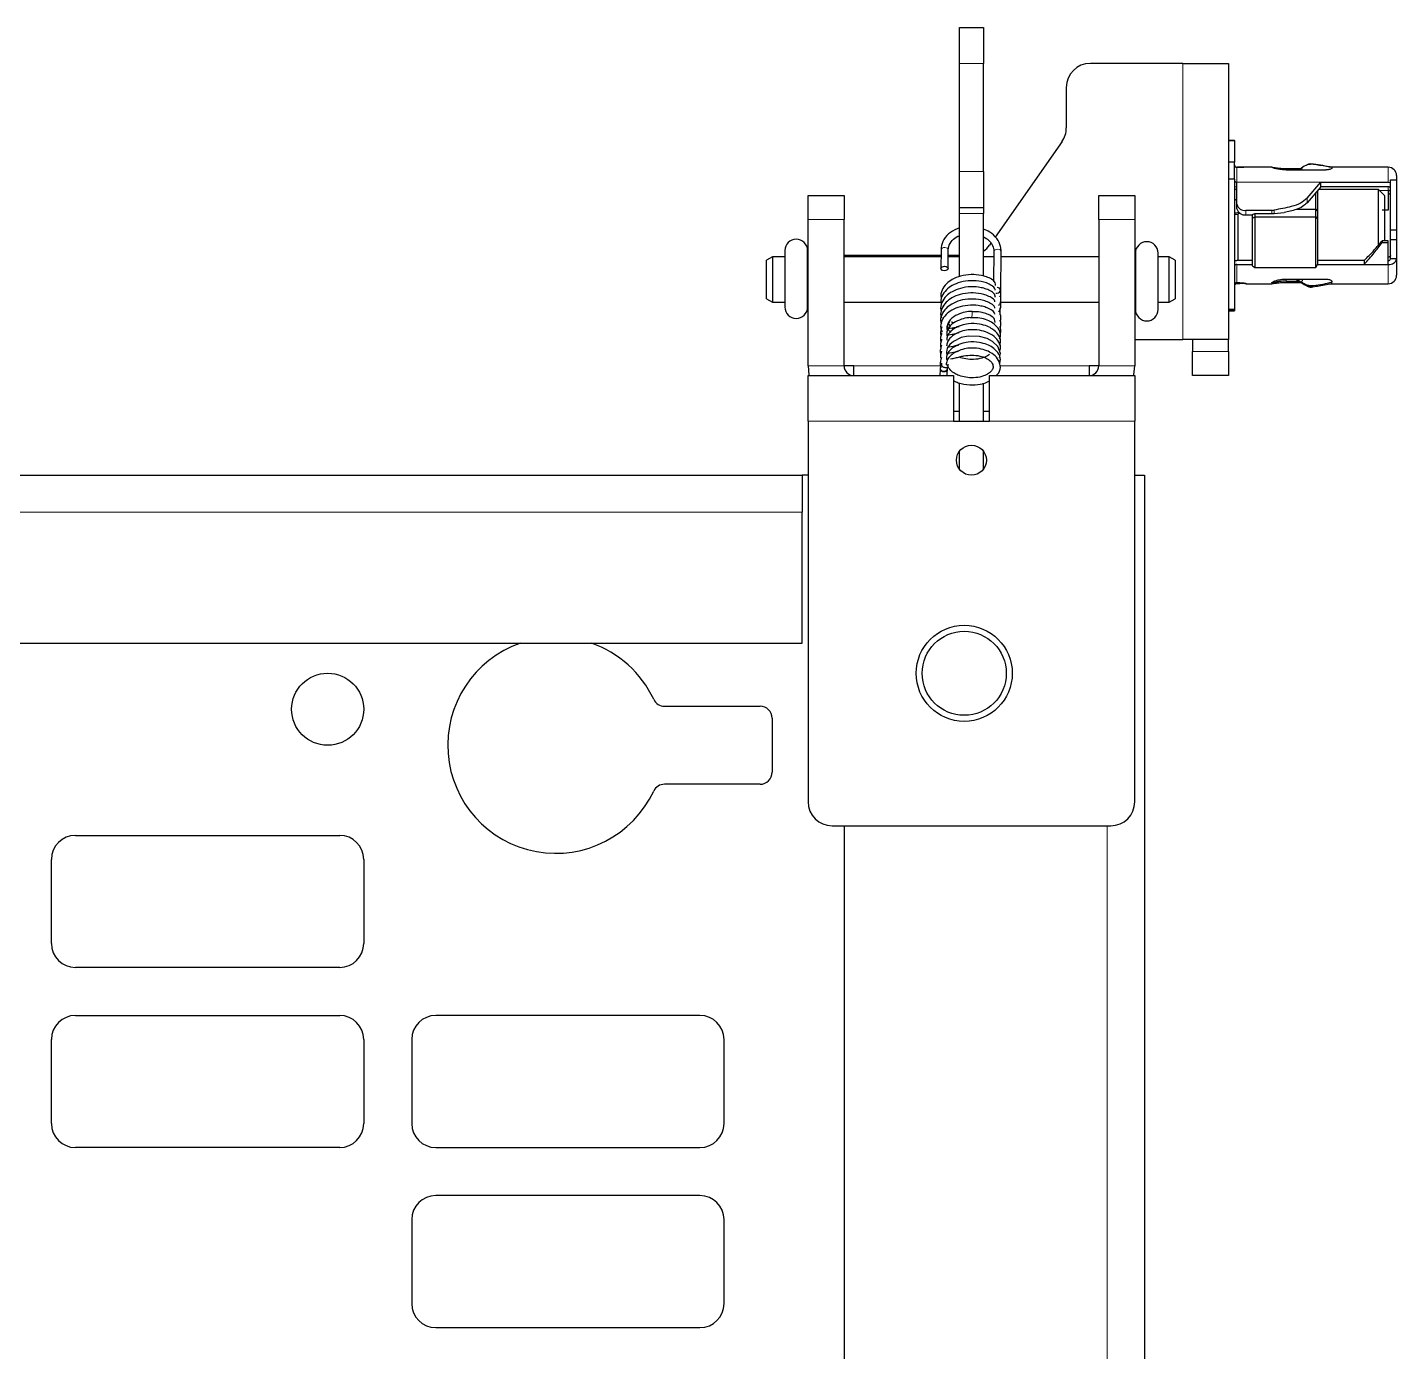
# Model space of a CAD drawing. Header units: millimetres. Extents: x -312 to 553, y -456 to 1988.
# Drawn here: x 395.6 to 509.6, y 1769.8 to 1880.1 of the extents above; entities that cross this region are included whole.
import ezdxf

# ---------------------------------------------------------------- set-up
doc = ezdxf.new("R2010")
doc.units = ezdxf.units.MM

msp = doc.modelspace()

# ---------------------------------------------------------------- linework, layer by layer
at = {"color": 7, "linetype": 'Continuous', "lineweight": 25}
for p, q in [((473.23, 1880.05), (475.23, 1880.05)), ((473.23, 1877.05), (473.23, 1880.05)), ((475.23, 1880.05), (475.23, 1877.05)), ((473.23, 1868.05), (473.23, 1877.05)), ((475.23, 1868.05), (475.23, 1877.05)), ((491.83, 1877.05), (484.13, 1877.05)), ((491.83, 1877.05), (495.63, 1877.05)), ((495.63, 1877.05), (495.63, 1854.05)), ((482.13, 1875.05), (482.13, 1871.68)), ((481.77, 1870.54), (476.2, 1862.59)), ((495.63, 1870.65), (496.13, 1870.65)), ((495.63, 1870.63), (496.13, 1870.63)), ((496.13, 1870.63), (496.13, 1870.65)), ((496.13, 1870.63), (496.13, 1868.83)), ((496.13, 1868.83), (495.63, 1868.83)), ((496.13, 1867.42), (496.13, 1868.83)), ((473.23, 1865.05), (473.23, 1868.05)), ((475.23, 1868.05), (475.23, 1865.05)), ((496.13, 1867.42), (495.63, 1867.42)), ((496.13, 1867.42), (496.13, 1856.57)), ((496.58, 1868.4), (496.33, 1868.4)), ((496.58, 1868.39), (496.33, 1868.39)), ((497.1, 1868.4), (496.61, 1868.4)), ((499.23, 1868.4), (497.1, 1868.4)), ((499.26, 1868.4), (499.23, 1868.4)), ((499.23, 1868.4), (499.23, 1868.4)), ((499.23, 1868.4), (499.26, 1868.4)), ((500.43, 1868.29), (501.63, 1868.29)), ((500.43, 1868.19), (503.73, 1868.19)), ((508.93, 1868.4), (504.23, 1868.4)), ((504.23, 1868.37), (504.23, 1868.4)), ((504.23, 1868.37), (504.23, 1868.31)), ((509.13, 1867.35), (509.63, 1867.35)), ((509.13, 1863.2), (509.13, 1867.35)), ((509.63, 1867.7), (509.63, 1867.35)), ((509.63, 1867.35), (509.63, 1863.2)), ((496.33, 1866.55), (496.13, 1866.55)), ((496.33, 1865.31), (496.33, 1867.15)), ((502.17, 1865.82), (503.33, 1867.15)), ((503.33, 1866.78), (502.17, 1865.44)), ((502.91, 1864.92), (502.91, 1866.3)), ((503.03, 1866.44), (503.03, 1864.74)), ((508.13, 1866.55), (503.13, 1866.55)), ((503.33, 1866.78), (503.33, 1867.15)), ((503.33, 1867.15), (508.93, 1867.15)), ((508.93, 1866.78), (503.33, 1866.78)), ((508.63, 1866.05), (508.13, 1866.55)), ((508.13, 1861.91), (508.13, 1866.55)), ((508.93, 1866.19), (508.93, 1865.57)), ((460.63, 1866.05), (463.63, 1866.05)), ((460.63, 1864.05), (460.63, 1866.05)), ((463.63, 1866.05), (463.63, 1864.05)), ((473.23, 1865.05), (475.23, 1865.05)), ((473.23, 1864.55), (473.23, 1865.05)), ((475.23, 1865.05), (475.23, 1864.55)), ((484.83, 1866.05), (487.83, 1866.05)), ((484.83, 1864.05), (484.83, 1866.05)), ((487.83, 1866.05), (487.83, 1864.05)), ((496.33, 1864.94), (496.33, 1865.31)), ((508.63, 1866.05), (508.63, 1862.25)), ((460.63, 1851.85), (460.63, 1864.05)), ((463.63, 1851.85), (463.63, 1864.05)), ((473.23, 1859.29), (473.23, 1864.55)), ((475.23, 1859.34), (475.23, 1864.55)), ((484.83, 1864.05), (484.83, 1851.85)), ((487.83, 1864.05), (487.83, 1851.85)), ((496.13, 1864.47), (496.43, 1864.5)), ((496.6, 1864.57), (496.43, 1864.52)), ((496.43, 1860.64), (496.43, 1864.52)), ((499.23, 1864.81), (497.08, 1864.81)), ((497.08, 1864.44), (497.63, 1864.44)), ((497.63, 1864.46), (497.83, 1864.55)), ((497.63, 1864.17), (497.63, 1864.46)), ((497.63, 1864.17), (497.83, 1864.27)), ((497.63, 1860.19), (497.63, 1864.17)), ((497.83, 1864.55), (497.83, 1864.27)), ((497.83, 1864.55), (499.23, 1864.55)), ((497.83, 1864.27), (497.83, 1860.06)), ((497.83, 1864.27), (502.91, 1864.27)), ((499.43, 1864.56), (500.27, 1864.62)), ((501.32, 1864.92), (502.91, 1864.92)), ((502.91, 1864.27), (502.91, 1864.92)), ((502.91, 1864.92), (503.03, 1864.74)), ((502.91, 1860.06), (502.91, 1864.27)), ((502.91, 1864.27), (503.03, 1864.1)), ((503.03, 1864.74), (503.03, 1864.1)), ((503.03, 1864.1), (503.03, 1860.29)), ((508.93, 1864.82), (508.43, 1864.82)), ((509.13, 1863.2), (509.63, 1863.2)), ((509.13, 1862.39), (509.13, 1863.2)), ((509.63, 1863.2), (509.63, 1862.39)), ((475.84, 1862.07), (475.73, 1861.9)), ((508.43, 1862.28), (508.43, 1862.13)), ((508.93, 1862.28), (508.43, 1862.28)), ((508.43, 1862.13), (508.93, 1862.13)), ((508.93, 1862.13), (508.93, 1862.28)), ((509.13, 1862.39), (509.63, 1862.39)), ((509.13, 1860.77), (509.13, 1862.39)), ((509.63, 1862.39), (509.63, 1860.77)), ((457.68, 1860.95), (457.18, 1860.66)), ((457.18, 1857.44), (457.18, 1860.66)), ((458.69, 1860.95), (457.68, 1860.95)), ((457.68, 1860.95), (457.68, 1857.15)), ((458.69, 1861.46), (458.69, 1856.76)), ((460.59, 1856.76), (460.59, 1861.46)), ((460.63, 1860.95), (460.59, 1860.95)), ((471.7, 1861.05), (463.63, 1861.05)), ((471.7, 1860.95), (463.63, 1860.95)), ((471.7, 1861.53), (471.69, 1859.96)), ((472.29, 1859.96), (472.3, 1861.53)), ((473.23, 1861.05), (472.3, 1861.05)), ((473.23, 1860.95), (472.3, 1860.95)), ((476.1, 1860.95), (475.23, 1860.95)), ((476.1, 1861.39), (476.08, 1858.89)), ((476.67, 1858), (476.7, 1861.38)), ((484.83, 1860.95), (476.7, 1860.95)), ((487.88, 1860.95), (487.83, 1860.95)), ((487.88, 1861.25), (487.88, 1856.55)), ((489.78, 1856.55), (489.78, 1861.25)), ((490.68, 1860.95), (489.78, 1860.95)), ((491.18, 1860.66), (490.68, 1860.95)), ((490.68, 1857.15), (490.68, 1860.95)), ((491.18, 1860.66), (491.18, 1857.44)), ((497.63, 1860.64), (496.33, 1860.64)), ((506.93, 1860.64), (503.03, 1860.64)), ((506.93, 1860.64), (506.93, 1860.31)), ((508.93, 1860.64), (508.93, 1861.3)), ((509.63, 1860.77), (509.13, 1860.77)), ((509.63, 1860.77), (509.63, 1859.4)), ((496.33, 1860.31), (497.63, 1860.31)), ((497.63, 1860.19), (497.83, 1860.06)), ((497.83, 1860.06), (502.91, 1860.06)), ((502.91, 1860.06), (503.03, 1860.29)), ((503.03, 1860.31), (506.93, 1860.31)), ((506.93, 1860.31), (508.93, 1860.31)), ((476.69, 1857.81), (476.64, 1858.23)), ((496.58, 1858.78), (496.33, 1858.78)), ((496.58, 1858.72), (496.33, 1858.72)), ((496.58, 1858.7), (496.33, 1858.7)), ((497.1, 1858.7), (499.23, 1858.7)), ((497.13, 1858.71), (497.13, 1858.7)), ((499.23, 1858.76), (499.23, 1858.7)), ((500.43, 1859.09), (503.73, 1859.09)), ((500.43, 1858.91), (501.46, 1858.91)), ((500.43, 1858.81), (501.63, 1858.81)), ((501.34, 1859.09), (501.3, 1859.02)), ((501.3, 1859.02), (501.3, 1859.02)), ((502.16, 1858.52), (501.71, 1858.77)), ((504.23, 1858.92), (504.23, 1858.82)), ((504.23, 1858.7), (504.23, 1858.82)), ((504.23, 1858.7), (508.93, 1858.7)), ((457.18, 1857.44), (457.68, 1857.15)), ((457.68, 1857.15), (458.69, 1857.15)), ((460.59, 1857.15), (460.63, 1857.15)), ((463.63, 1857.15), (471.71, 1857.15)), ((476.64, 1857.15), (484.83, 1857.15)), ((476.69, 1857.75), (476.69, 1857.81)), ((487.83, 1857.15), (487.88, 1857.15)), ((489.78, 1857.15), (490.68, 1857.15)), ((490.68, 1857.15), (491.18, 1857.44)), ((476.63, 1856.11), (476.63, 1856.68)), ((495.63, 1856.57), (496.13, 1856.57)), ((495.63, 1856.47), (496.13, 1856.47)), ((495.63, 1856.45), (496.13, 1856.45)), ((496.13, 1856.57), (496.13, 1856.47)), ((496.13, 1856.47), (496.13, 1856.45)), ((472.46, 1855.19), (472.33, 1855.38)), ((487.83, 1854.05), (491.83, 1854.05)), ((495.63, 1854.05), (491.83, 1854.05)), ((492.63, 1854.05), (492.63, 1853.05)), ((495.63, 1853.05), (495.63, 1854.05)), ((492.63, 1851.05), (492.63, 1853.05)), ((495.63, 1853.05), (495.63, 1851.05)), ((464.43, 1851.85), (463.63, 1851.85)), ((464.43, 1851.05), (464.43, 1851.85)), ((471.64, 1851.67), (471.63, 1851.61)), ((471.74, 1852.07), (471.64, 1851.67)), ((472.23, 1851.62), (472.29, 1851.83)), ((472.23, 1851.56), (472.23, 1851.62)), ((484.03, 1851.85), (484.03, 1851.05)), ((484.83, 1851.85), (484.03, 1851.85)), ((460.63, 1847.25), (460.63, 1851.05)), ((460.63, 1851.05), (472.73, 1851.05)), ((472.73, 1851.05), (472.73, 1847.25)), ((473.23, 1847.25), (473.23, 1850.44)), ((475.23, 1847.25), (475.23, 1850.41)), ((475.73, 1851.05), (487.83, 1851.05)), ((475.73, 1847.25), (475.73, 1851.05)), ((487.83, 1851.05), (487.83, 1847.25)), ((495.63, 1851.05), (492.63, 1851.05)), ((473.23, 1848.05), (472.73, 1848.05)), ((475.73, 1848.05), (475.23, 1848.05)), ((460.63, 1847.25), (460.63, 1815.55)), ((472.73, 1847.25), (475.73, 1847.25)), ((487.83, 1815.55), (487.83, 1847.25)), ((473.23, 1843.25), (473.23, 1844.75)), ((475.23, 1843.25), (475.23, 1844.75)), ((331.13, 1842.76), (460.13, 1842.76)), ((460.13, 1842.76), (460.13, 1839.66)), ((460.63, 1842.75), (460.13, 1842.75)), ((487.83, 1842.75), (488.63, 1842.75)), ((488.63, 1842.75), (488.63, -240.25)), ((460.13, 1828.76), (460.13, 1839.66)), ((331.13, 1828.76), (460.13, 1828.76)), ((448.68, 1823.51), (456.63, 1823.51)), ((457.63, 1822.51), (457.63, 1818.01)), ((456.63, 1817.01), (448.68, 1817.01)), ((399.63, 1812.75), (421.63, 1812.75)), ((462.63, 1813.55), (485.83, 1813.55)), ((463.63, 1813.55), (463.63, -240.25)), ((397.63, 1803.75), (397.63, 1810.75)), ((423.63, 1810.75), (423.63, 1803.75)), ((421.63, 1801.75), (399.63, 1801.75)), ((399.63, 1797.75), (421.63, 1797.75)), ((451.63, 1797.75), (429.63, 1797.75)), ((397.63, 1788.75), (397.63, 1795.75)), ((423.63, 1795.75), (423.63, 1788.75)), ((427.63, 1795.75), (427.63, 1788.75)), ((453.63, 1788.75), (453.63, 1795.75)), ((421.63, 1786.75), (399.63, 1786.75)), ((429.63, 1786.75), (451.63, 1786.75)), ((451.63, 1782.75), (429.63, 1782.75)), ((427.63, 1780.75), (427.63, 1773.75)), ((453.63, 1773.75), (453.63, 1780.75)), ((429.63, 1771.75), (451.63, 1771.75))]:
    msp.add_line(p, q, dxfattribs=at)
at = {"color": 8, "linetype": 'Continuous', "lineweight": 18}
for p, q in [((475.23, 1877.05), (473.23, 1877.05)), ((491.83, 1877.05), (491.83, 1854.05)), ((473.23, 1868.05), (475.23, 1868.05)), ((496.33, 1868.39), (496.33, 1867.15)), ((496.58, 1868.39), (496.58, 1868.4)), ((500.43, 1868.29), (500.43, 1868.19)), ((501.71, 1868.33), (501.79, 1868.19)), ((508.93, 1867.15), (508.93, 1868.4)), ((496.33, 1867.15), (503.33, 1867.15)), ((508.93, 1866.46), (508.22, 1866.46)), ((508.93, 1866.46), (508.93, 1866.78)), ((502.17, 1865.44), (502.17, 1865.82)), ((463.63, 1864.05), (460.63, 1864.05)), ((475.23, 1864.55), (473.23, 1864.55)), ((487.83, 1864.05), (484.83, 1864.05)), ((497.08, 1864.81), (497.08, 1864.44)), ((499.23, 1864.55), (499.23, 1864.81)), ((499.43, 1864.83), (499.43, 1864.56)), ((496.33, 1860.31), (496.33, 1858.78)), ((508.93, 1858.7), (508.93, 1860.31)), ((496.33, 1858.72), (496.33, 1858.7)), ((496.58, 1858.72), (496.58, 1858.78)), ((500.43, 1859.09), (500.43, 1858.91)), ((476.2, 1857.66), (476.23, 1857.64)), ((492.63, 1853.05), (495.63, 1853.05)), ((463.63, 1851.85), (460.63, 1851.85)), ((471.66, 1851.85), (464.43, 1851.85)), ((484.03, 1851.85), (476.63, 1851.85)), ((484.83, 1851.85), (487.83, 1851.85)), ((471.92, 1851.07), (472.03, 1851.05)), ((472.73, 1847.25), (460.63, 1847.25)), ((487.83, 1847.25), (475.73, 1847.25)), ((331.13, 1839.66), (460.13, 1839.66)), ((485.53, 1813.55), (485.53, -240.25))]:
    msp.add_line(p, q, dxfattribs=at)
at = {"color": 7, "linetype": 'Continuous', "lineweight": 25, "flags": 128}
for points in [[(496.13, 1866.8), (496.19, 1866.79), (496.33, 1866.78)], [(508.93, 1867.15), (509.07, 1867.14), (509.13, 1867.13)], [(509.13, 1866.07), (509.13, 1866.09), (509.11, 1866.11), (509.1, 1866.13), (509.07, 1866.15), (509.04, 1866.17), (509.01, 1866.18), (508.97, 1866.18), (508.93, 1866.19)], [(496.13, 1860.62), (496.19, 1860.63), (496.33, 1860.64)], [(509.13, 1861.04), (509.13, 1861.01), (509.11, 1860.99), (509.1, 1860.97), (509.07, 1860.95), (509.04, 1860.94), (509.01, 1860.93), (508.97, 1860.92), (508.93, 1860.92)], [(472, 1860.15), (472.12, 1860.13), (472.21, 1860.09), (472.27, 1860.02), (472.29, 1859.95), (472.26, 1859.88), (472.19, 1859.82), (472.09, 1859.79), (471.98, 1859.78), (471.86, 1859.79), (471.77, 1859.84), (471.71, 1859.9), (471.69, 1859.97), (471.72, 1860.04), (471.79, 1860.1), (471.89, 1860.14), (472, 1860.15)], [(476.27, 1857.91), (476.35, 1857.91), (476.47, 1857.94), (476.56, 1858), (476.63, 1858.08), (476.65, 1858.18), (476.63, 1858.26), (476.57, 1858.33), (476.47, 1858.37), (476.36, 1858.38), (476.36, 1858.38)], [(474.25, 1855.82), (474.25, 1855.86), (474.25, 1855.92)], [(476.57, 1852.56), (476.64, 1852.88), (476.42, 1853.47), (475.98, 1853.9), (475.53, 1854.13), (474.89, 1854.31), (473.96, 1854.34), (473.37, 1854.21), (472.73, 1853.9), (472.43, 1853.65), (472.22, 1853.32), (472.15, 1852.99), (472.19, 1852.75), (472.19, 1852.75)], [(460.63, 1851.85), (460.7, 1851.11), (460.71, 1851.05)], [(487.74, 1851.05), (487.76, 1851.11), (487.83, 1851.85)]]:
    msp.add_lwpolyline(points, dxfattribs=at)
at = {"color": 8, "linetype": 'Continuous', "lineweight": 18, "flags": 128}
for points in [[(471.7, 1861.53), (471.7, 1861.54), (471.73, 1861.61), (471.8, 1861.67), (471.9, 1861.71), (472.02, 1861.72)], [(472.02, 1861.72), (472.13, 1861.7), (472.23, 1861.66), (472.29, 1861.59), (472.3, 1861.53)], [(476.41, 1861.57), (476.3, 1861.56), (476.2, 1861.53), (476.13, 1861.47), (476.1, 1861.4), (476.1, 1861.39)], [(476.7, 1861.38), (476.68, 1861.45), (476.62, 1861.51), (476.53, 1861.55), (476.41, 1861.57)], [(471.77, 1851.05), (471.8, 1851.06), (471.92, 1851.07)]]:
    msp.add_lwpolyline(points, dxfattribs=at)
at = {"color": 7, "linetype": 'Continuous', "lineweight": 25}
for centre, radius in [((474.23, 1844), 1.25), ((473.63, 1826.25), 4), ((473.63, 1826.25), 3.5), ((420.63, 1823.26), 3)]:
    msp.add_circle(centre, radius, dxfattribs=at)
for centre, radius, start, end in [((484.13, 1875.05), 2, 90, 180), ((480.13, 1871.68), 2, 325.008, 0), ((496.33, 1868.6), 0.2, 180.0002, 270.0002), ((496.33, 1868.59), 0.2, 180.0893, 270.0891), ((508.93, 1867.7), 0.7, 0, 90), ((496.31, 1867.33), 0.18, 189.6369, 277.1443), ((508.95, 1866.6), 0.18, 9.6369, 97.1443), ((508.96, 1866.29), 0.177, 13.4486, 98.9562), ((496.98, 1865.47), 0.665, 193.4486, 278.9562), ((496.98, 1865.1), 0.665, 193.4486, 278.9562), ((499.23, 1865.91), 1.1, 269.9618, 280.1433), ((459.64, 1861.46), 0.95, 0, 180), ((474.09, 1863.05), 2, 304.796, 325.008), ((488.83, 1861.25), 0.95, 0, 180), ((509.03, 1860.92), 0.62, 261.0438, 346.5514), ((508.96, 1860.81), 0.177, 261.0438, 346.5514), ((496.3, 1860.13), 0.177, 81.0438, 166.5514), ((508.93, 1859.4), 0.7, 270, 0), ((496.33, 1858.58), 0.198, 89.5221, 179.514), ((496.33, 1858.52), 0.2, 89.9109, 179.9107), ((496.33, 1858.5), 0.2, 89.9998, 179.9998), ((459.64, 1856.76), 0.95, 180, 0), ((488.83, 1856.55), 0.95, 180, 0), ((464.43, 1851.85), 0.8, 180, 270), ((484.03, 1851.85), 0.8, 270, 0), ((439.63, 1820.26), 9, 109.1881, 334.8493), ((439.63, 1820.26), 9, 25.1507, 70.8119), ((448.68, 1824.51), 1, 205.1507, 270), ((456.63, 1822.51), 1, 0, 90), ((456.63, 1818.01), 1, 270, 0), ((448.68, 1816.01), 1, 90, 154.8493), ((462.63, 1815.55), 2, 180, 270), ((485.83, 1815.55), 2, 270, 0), ((399.63, 1810.75), 2, 90, 180), ((421.63, 1810.75), 2, 0, 90), ((399.63, 1803.75), 2, 180, 270), ((421.63, 1803.75), 2, 270, 0), ((399.63, 1795.75), 2, 90, 180), ((421.63, 1795.75), 2, 0, 90), ((429.63, 1795.75), 2, 90, 180), ((451.63, 1795.75), 2, 0, 90), ((399.63, 1788.75), 2, 180, 270), ((421.63, 1788.75), 2, 270, 0), ((429.63, 1788.75), 2, 180, 270), ((451.63, 1788.75), 2, 270, 0), ((429.63, 1780.75), 2, 90, 180), ((451.63, 1780.75), 2, 0, 90), ((429.63, 1773.75), 2, 180, 270), ((451.63, 1773.75), 2, 270, 0)]:
    msp.add_arc(centre, radius, start, end, dxfattribs=at)
at = {"color": 8, "linetype": 'Continuous', "lineweight": 18}
for centre, radius, start, end in [((476.46, 1857.84), 0.229, 291.7919, 352.7975), ((468.57, 1856.29), 5.71, 355.3711, 1.0159), ((471.9, 1851.62), 0.273, 182.9662, 275.045), ((471.91, 1851.68), 0.273, 182.9398, 275.0476), ((471.97, 1851.68), 0.269, 261.9044, 347.8166), ((471.97, 1851.62), 0.269, 261.8434, 348.5152)]:
    msp.add_arc(centre, radius, start, end, dxfattribs=at)
at = {"color": 7, "linetype": 'Continuous', "lineweight": 25}
msp.add_ellipse((499.23, 1864.73), major_axis=(0.75, 0), ratio=0.240455, start_param=4.712389, end_param=4.975032, dxfattribs=at)
for points, knots in [([(504.23, 1868.37), (503.73, 1868.49), (503.06, 1868.65), (502.17, 1868.65), (501.86, 1868.44), (501.71, 1868.33)], [0, 0, 0, 0, 0.587693, 0.790818, 1, 1, 1, 1]), ([(502.69, 1868.65), (502.52, 1868.65), (502.16, 1868.65), (501.86, 1868.44), (501.71, 1868.34)], [0, 0, 0, 0, 0.481496, 1, 1, 1, 1]), ([(504.23, 1868.4), (503.84, 1868.46), (503.28, 1868.54), (502.67, 1868.67), (502.34, 1868.69), (502.2, 1868.61), (502.13, 1868.56)], [0, 0, 0, 0, 0.53039, 0.769058, 0.884473, 1, 1, 1, 1]), ([(497.1, 1868.4), (497.1, 1868.4), (497.09, 1868.4), (497.01, 1868.4), (496.88, 1868.39), (496.72, 1868.39), (496.62, 1868.39), (496.58, 1868.39)], [0, 0, 0, 0, 0.019653, 0.287101, 0.553656, 0.820603, 1, 1, 1, 1]), ([(500.43, 1868.19), (500.29, 1868.19), (500.02, 1868.2), (499.67, 1868.26), (499.4, 1868.32), (499.25, 1868.38), (499.24, 1868.39), (499.23, 1868.4)], [0, 0, 0, 0, 0.213238, 0.42649, 0.63916, 0.849598, 1, 1, 1, 1]), ([(499.29, 1868.4), (499.35, 1868.39), (499.46, 1868.37), (499.77, 1868.33), (500.1, 1868.3), (500.33, 1868.29), (500.43, 1868.29)], [0, 0, 0, 0, 0.270612, 0.537, 0.805108, 1, 1, 1, 1]), ([(501.46, 1868.19), (501.48, 1868.2), (501.53, 1868.23), (501.62, 1868.28), (501.68, 1868.32), (501.71, 1868.33)], [0, 0, 0, 0, 0.2307686, 0.7697766, 1, 1, 1, 1]), ([(504.23, 1868.31), (504.22, 1868.3), (504.21, 1868.28), (504.13, 1868.24), (504, 1868.21), (503.86, 1868.19), (503.77, 1868.19), (503.73, 1868.19)], [0, 0, 0, 0, 0.214373, 0.428779, 0.642592, 0.856666, 1, 1, 1, 1]), ([(508.93, 1866.46), (508.93, 1866.18), (508.93, 1865.68), (508.93, 1865.09), (508.93, 1864.82)], [0, 0, 0, 0, 0.559785, 1, 1, 1, 1]), ([(496.13, 1865.78), (496.13, 1865.77), (496.13, 1865.75), (496.15, 1865.73), (496.19, 1865.71), (496.26, 1865.7), (496.3, 1865.69), (496.33, 1865.69)], [0, 0, 0, 0, 0.195302, 0.377541, 0.538909, 0.761383, 1, 1, 1, 1]), ([(502.17, 1865.82), (502.01, 1865.67), (501.65, 1865.37), (500.67, 1865.06), (499.91, 1864.92), (499.43, 1864.83)], [0, 0, 0, 0, 0.2540266, 0.5265912, 1, 1, 1, 1]), ([(502.17, 1865.44), (502.05, 1865.33), (501.81, 1865.11), (501.15, 1864.82), (500.61, 1864.7), (500.27, 1864.62)], [0, 0, 0, 0, 0.261809, 0.533628, 1, 1, 1, 1]), ([(496.13, 1864.65), (496.13, 1864.64), (496.13, 1864.63), (496.15, 1864.61), (496.19, 1864.6), (496.26, 1864.6), (496.36, 1864.62), (496.44, 1864.64), (496.49, 1864.65)], [0, 0, 0, 0, 0.129275, 0.249903, 0.356716, 0.517646, 0.689604, 1, 1, 1, 1]), ([(473.23, 1863.35), (472.97, 1863.24), (472.43, 1863.02), (471.91, 1862.42), (471.72, 1861.89), (471.71, 1861.6), (471.7, 1861.53)], [0, 0, 0, 0, 0.313755, 0.630402, 0.918755, 1, 1, 1, 1]), ([(476.7, 1861.38), (476.69, 1861.52), (476.67, 1861.9), (476.37, 1862.48), (475.86, 1863), (475.41, 1863.18), (475.23, 1863.25)], [0, 0, 0, 0, 0.173984, 0.477689, 0.784497, 1, 1, 1, 1]), ([(472.3, 1861.53), (472.31, 1861.62), (472.33, 1861.89), (472.58, 1862.29), (472.93, 1862.6), (473.18, 1862.68), (473.23, 1862.69)], [0, 0, 0, 0, 0.187513, 0.58462, 0.925854, 1, 1, 1, 1]), ([(475.23, 1862.61), (475.38, 1862.52), (475.72, 1862.32), (476.04, 1861.88), (476.08, 1861.55), (476.1, 1861.39)], [0, 0, 0, 0, 0.2890462, 0.6499399, 1, 1, 1, 1]), ([(506.93, 1860.64), (507.21, 1860.92), (507.71, 1861.42), (508.21, 1862.02), (508.43, 1862.28)], [0, 0, 0, 0, 0.559868, 1, 1, 1, 1]), ([(506.93, 1860.31), (507.21, 1860.62), (507.71, 1861.18), (508.21, 1861.84), (508.43, 1862.13)], [0, 0, 0, 0, 0.559911, 1, 1, 1, 1]), ([(508.93, 1860.31), (508.93, 1860.62), (508.93, 1861.18), (508.93, 1861.84), (508.93, 1862.13)], [0, 0, 0, 0, 0.559866, 1, 1, 1, 1]), ([(476.23, 1858.54), (476.23, 1858.61), (476.22, 1858.83), (475.94, 1859.07), (475.53, 1859.27), (474.95, 1859.42), (474.19, 1859.5), (473.34, 1859.37), (472.64, 1859.09), (472.09, 1858.69), (471.75, 1858.17), (471.63, 1857.7), (471.73, 1857.45), (471.75, 1857.41)], [0, 0, 0, 0, 0.051623, 0.143227, 0.224349, 0.291572, 0.411166, 0.533116, 0.642072, 0.739409, 0.850657, 0.973952, 1, 1, 1, 1]), ([(476.2, 1858.17), (476.2, 1858.2), (476.18, 1858.36), (475.93, 1858.56), (475.52, 1858.76), (474.94, 1858.92), (474.18, 1858.99), (473.33, 1858.86), (472.63, 1858.58), (472.09, 1858.18), (471.74, 1857.65), (471.62, 1857.19), (471.73, 1856.94), (471.74, 1856.9)], [0, 0, 0, 0, 0.019159, 0.113964, 0.197897, 0.267436, 0.39124, 0.51744, 0.630154, 0.730921, 0.846057, 0.973618, 1, 1, 1, 1]), ([(476.21, 1857.59), (476.2, 1857.65), (476.19, 1857.83), (475.92, 1858.05), (475.51, 1858.25), (474.93, 1858.41), (474.17, 1858.48), (473.32, 1858.35), (472.62, 1858.07), (472.08, 1857.67), (471.73, 1857.14), (471.62, 1856.67), (471.72, 1856.43), (471.74, 1856.38)], [0, 0, 0, 0, 0.035504, 0.128793, 0.211362, 0.279755, 0.40161, 0.525783, 0.636647, 0.735831, 0.849127, 0.974607, 1, 1, 1, 1]), ([(496.58, 1858.78), (496.64, 1858.78), (496.76, 1858.78), (496.93, 1858.76), (497.05, 1858.74), (497.12, 1858.72), (497.13, 1858.72), (497.13, 1858.71)], [0, 0, 0, 0, 0.214393, 0.428789, 0.643061, 0.856854, 1, 1, 1, 1]), ([(497.13, 1858.7), (497.12, 1858.7), (497.11, 1858.7), (497.02, 1858.7), (496.88, 1858.71), (496.72, 1858.72), (496.62, 1858.72), (496.58, 1858.72)], [0, 0, 0, 0, 0.214305, 0.42865, 0.642279, 0.856223, 1, 1, 1, 1]), ([(499.23, 1858.76), (499.24, 1858.78), (499.27, 1858.83), (499.47, 1858.93), (499.76, 1859.02), (500.1, 1859.08), (500.33, 1859.08), (500.43, 1859.09)], [0, 0, 0, 0, 0.2128333, 0.4258501, 0.6355415, 0.8465873, 1, 1, 1, 1]), ([(500.43, 1858.91), (500.29, 1858.91), (500.02, 1858.9), (499.67, 1858.85), (499.4, 1858.78), (499.25, 1858.73), (499.24, 1858.71), (499.23, 1858.71)], [0, 0, 0, 0, 0.213238, 0.42649, 0.63916, 0.849598, 1, 1, 1, 1]), ([(499.26, 1858.71), (499.27, 1858.71), (499.29, 1858.7), (499.47, 1858.74), (499.76, 1858.78), (500.1, 1858.81), (500.33, 1858.81), (500.43, 1858.81)], [0, 0, 0, 0, 0.132621, 0.367345, 0.598403, 0.830955, 1, 1, 1, 1]), ([(501.71, 1858.83), (501.66, 1858.85), (501.56, 1858.91), (501.43, 1858.97), (501.34, 1859.01), (501.31, 1859.03), (501.3, 1859.02), (501.3, 1859.02)], [0, 0, 0, 0, 0.225867, 0.451734, 0.677598, 0.903479, 1, 1, 1, 1]), ([(501.3, 1859.02), (501.31, 1859.02), (501.32, 1859), (501.39, 1858.96), (501.5, 1858.89), (501.62, 1858.82), (501.68, 1858.78), (501.71, 1858.77)], [0, 0, 0, 0, 0.225883, 0.451767, 0.67765, 0.903524, 1, 1, 1, 1]), ([(504.23, 1858.82), (503.73, 1858.69), (503.06, 1858.53), (502.17, 1858.52), (501.86, 1858.72), (501.71, 1858.83)], [0, 0, 0, 0, 0.587693, 0.790818, 1, 1, 1, 1]), ([(502.69, 1858.45), (502.52, 1858.45), (502.16, 1858.45), (501.86, 1858.66), (501.71, 1858.77)], [0, 0, 0, 0, 0.480704, 1, 1, 1, 1]), ([(502.13, 1858.54), (502.19, 1858.5), (502.28, 1858.45), (502.42, 1858.42), (502.66, 1858.43), (503.26, 1858.56), (503.83, 1858.65), (504.23, 1858.7)], [0, 0, 0, 0, 0.11325, 0.16898, 0.224646, 0.455828, 1, 1, 1, 1]), ([(503.73, 1859.09), (503.79, 1859.08), (503.9, 1859.08), (504.05, 1859.05), (504.16, 1859), (504.22, 1858.95), (504.23, 1858.93), (504.23, 1858.92)], [0, 0, 0, 0, 0.214445, 0.428893, 0.643239, 0.857188, 1, 1, 1, 1]), ([(476.19, 1857.18), (476.18, 1857.2), (476.17, 1857.35), (475.91, 1857.54), (475.5, 1857.74), (474.92, 1857.9), (474.16, 1857.97), (473.31, 1857.84), (472.61, 1857.56), (472.07, 1857.15), (471.73, 1856.63), (471.61, 1856.16), (471.72, 1855.92), (471.73, 1855.87)], [0, 0, 0, 0, 0.014056, 0.109484, 0.193924, 0.263851, 0.388535, 0.515545, 0.628903, 0.730393, 0.846289, 0.974604, 1, 1, 1, 1]), ([(476.18, 1856.67), (476.18, 1856.69), (476.16, 1856.84), (475.9, 1857.03), (475.49, 1857.23), (474.91, 1857.39), (474.15, 1857.46), (473.3, 1857.33), (472.6, 1857.04), (472.06, 1856.64), (471.72, 1856.11), (471.61, 1855.65), (471.71, 1855.4), (471.73, 1855.36)], [0, 0, 0, 0, 0.014192, 0.1096723, 0.1941358, 0.2640665, 0.3888515, 0.5159204, 0.6292914, 0.7308673, 0.8468285, 0.9751702, 1, 1, 1, 1]), ([(476.5, 1856.88), (476.55, 1856.95), (476.74, 1857.21), (476.68, 1857.5), (476.64, 1857.7)], [0, 0, 0, 0, 0.278002, 1, 1, 1, 1]), ([(476.5, 1856.37), (476.55, 1856.44), (476.73, 1856.7), (476.68, 1856.99), (476.64, 1857.19)], [0, 0, 0, 0, 0.281853, 1, 1, 1, 1]), ([(476.67, 1857.6), (476.67, 1857.6), (476.67, 1857.61), (476.67, 1857.63), (476.68, 1857.67), (476.68, 1857.72), (476.69, 1857.75)], [0, 0, 0, 0, 0.033007, 0.16043, 0.372996, 1, 1, 1, 1]), ([(476.17, 1856.16), (476.17, 1856.18), (476.15, 1856.34), (475.89, 1856.53), (475.48, 1856.73), (474.9, 1856.88), (474.14, 1856.95), (473.3, 1856.81), (472.6, 1856.53), (472.06, 1856.13), (471.71, 1855.6), (471.61, 1855.08), (471.75, 1854.78), (471.79, 1854.68)], [0, 0, 0, 0, 0.013838, 0.106098, 0.187691, 0.25523, 0.37584, 0.498614, 0.608114, 0.706295, 0.818347, 0.94232, 1, 1, 1, 1]), ([(474.28, 1856.39), (474.18, 1856.39), (473.89, 1856.39), (473.36, 1856.26), (472.83, 1856.02), (472.45, 1855.7), (472.23, 1855.37), (472.16, 1855.01), (472.19, 1854.86), (472.21, 1854.79)], [0, 0, 0, 0, 0.0828019, 0.2619345, 0.476734, 0.5998226, 0.7308416, 0.8646749, 1, 1, 1, 1]), ([(476.2, 1855.48), (476.19, 1855.56), (476.18, 1855.78), (475.89, 1856.02), (475.47, 1856.21), (474.93, 1856.37), (474.52, 1856.37), (474.27, 1856.37)], [0, 0, 0, 0, 0.1392, 0.370769, 0.575509, 0.744946, 1, 1, 1, 1]), ([(476.63, 1855.57), (476.63, 1855.57), (476.74, 1855.76), (476.68, 1855.97), (476.63, 1856.17)], [0, 0, 0, 0, 0.0023467, 1, 1, 1, 1]), ([(471.76, 1855.11), (471.72, 1854.99), (471.66, 1854.76), (471.64, 1854.5), (471.69, 1854.38), (471.7, 1854.37)], [0, 0, 0, 0, 0.484556, 0.960631, 1, 1, 1, 1]), ([(476.57, 1853.07), (476.61, 1853.17), (476.71, 1853.48), (476.49, 1853.96), (476.05, 1854.39), (475.52, 1854.67), (474.84, 1854.86), (474.08, 1854.9), (473.33, 1854.73), (472.8, 1854.48), (472.42, 1854.16), (472.2, 1853.83), (472.17, 1853.61), (472.16, 1853.5)], [0, 0, 0, 0, 0.070564, 0.201164, 0.311648, 0.393898, 0.492983, 0.626755, 0.712209, 0.814846, 0.873622, 0.936154, 1, 1, 1, 1]), ([(474.29, 1855.86), (474.19, 1855.87), (473.89, 1855.89), (473.35, 1855.74), (472.82, 1855.51), (472.44, 1855.19), (472.22, 1854.86), (472.15, 1854.5), (472.19, 1854.35), (472.21, 1854.28)], [0, 0, 0, 0, 0.09106, 0.268759, 0.481958, 0.604102, 0.734094, 0.866859, 1, 1, 1, 1]), ([(476.58, 1853.58), (476.61, 1853.68), (476.71, 1853.99), (476.5, 1854.47), (476.06, 1854.9), (475.52, 1855.18), (474.85, 1855.37), (474.09, 1855.41), (473.34, 1855.24), (472.81, 1854.99), (472.43, 1854.68), (472.21, 1854.34), (472.18, 1854.12), (472.17, 1854.01)], [0, 0, 0, 0, 0.070023, 0.200692, 0.311274, 0.393554, 0.492675, 0.626544, 0.712065, 0.814728, 0.873532, 0.936104, 1, 1, 1, 1]), ([(472.5, 1854.63), (472.43, 1854.71), (472.25, 1854.92), (472.23, 1855.27), (472.38, 1855.47), (472.44, 1855.55)], [0, 0, 0, 0, 0.285258, 0.743549, 1, 1, 1, 1]), ([(472.31, 1854.96), (472.52, 1855), (472.82, 1855.05), (473.12, 1855.12), (473.22, 1855.15)], [0, 0, 0, 0, 0.687544, 1, 1, 1, 1]), ([(472.73, 1854.91), (472.68, 1854.94), (472.62, 1854.97), (472.6, 1855.01), (472.59, 1855.01)], [0, 0, 0, 0, 0.8270869, 1, 1, 1, 1]), ([(472.74, 1855.42), (472.68, 1855.45), (472.63, 1855.47), (472.6, 1855.51), (472.6, 1855.52)], [0, 0, 0, 0, 0.9043494, 1, 1, 1, 1]), ([(476.58, 1854.09), (476.62, 1854.19), (476.72, 1854.49), (476.5, 1854.98), (476.07, 1855.41), (475.53, 1855.69), (474.95, 1855.87), (474.51, 1855.86), (474.29, 1855.86)], [0, 0, 0, 0, 0.119285, 0.343741, 0.533759, 0.675068, 0.845305, 1, 1, 1, 1]), ([(476.61, 1854.54), (476.61, 1854.55), (476.73, 1854.74), (476.67, 1854.95), (476.62, 1855.15)], [0, 0, 0, 0, 0.0328322, 1, 1, 1, 1]), ([(476.62, 1855.06), (476.62, 1855.06), (476.73, 1855.25), (476.68, 1855.46), (476.63, 1855.66)], [0, 0, 0, 0, 0.009906, 1, 1, 1, 1]), ([(471.75, 1854.6), (471.72, 1854.48), (471.65, 1854.25), (471.63, 1853.99), (471.69, 1853.87), (471.69, 1853.86)], [0, 0, 0, 0, 0.488226, 0.963286, 1, 1, 1, 1]), ([(471.75, 1854.09), (471.72, 1853.97), (471.65, 1853.73), (471.63, 1853.48), (471.68, 1853.36), (471.69, 1853.35)], [0, 0, 0, 0, 0.4918751, 0.9659212, 1, 1, 1, 1]), ([(476.57, 1852.05), (476.6, 1852.16), (476.7, 1852.46), (476.48, 1852.95), (476.04, 1853.38), (475.5, 1853.66), (474.82, 1853.84), (474.06, 1853.88), (473.31, 1853.7), (472.78, 1853.46), (472.4, 1853.14), (472.19, 1852.81), (472.13, 1852.51), (472.16, 1852.39), (472.17, 1852.36)], [0, 0, 0, 0, 0.069497, 0.196044, 0.303025, 0.382755, 0.478797, 0.608371, 0.691134, 0.790644, 0.847604, 0.908183, 0.970018, 1, 1, 1, 1]), ([(472.33, 1854.45), (472.53, 1854.49), (472.82, 1854.54), (473.11, 1854.61), (473.21, 1854.64)], [0, 0, 0, 0, 0.678733, 1, 1, 1, 1]), ([(472.72, 1854.4), (472.68, 1854.43), (472.62, 1854.46), (472.59, 1854.5), (472.59, 1854.5)], [0, 0, 0, 0, 0.816476, 1, 1, 1, 1]), ([(471.75, 1853.58), (471.71, 1853.46), (471.64, 1853.22), (471.62, 1852.97), (471.68, 1852.85), (471.68, 1852.84)], [0, 0, 0, 0, 0.495504, 0.968535, 1, 1, 1, 1]), ([(471.74, 1852.56), (471.7, 1852.44), (471.63, 1852.2), (471.62, 1851.91), (471.69, 1851.77), (471.71, 1851.73)], [0, 0, 0, 0, 0.451124, 0.8738, 1, 1, 1, 1]), ([(471.74, 1853.07), (471.7, 1852.95), (471.63, 1852.77), (471.65, 1852.58), (471.66, 1852.52)], [0, 0, 0, 0, 0.678953, 1, 1, 1, 1]), ([(476.29, 1851.05), (476.37, 1851.13), (476.61, 1851.37), (476.68, 1851.88), (476.48, 1852.44), (476.03, 1852.87), (475.49, 1853.15), (474.81, 1853.33), (474.05, 1853.37), (473.3, 1853.19), (472.77, 1852.95), (472.39, 1852.62), (472.19, 1852.3), (472.12, 1852.03), (472.14, 1851.94), (472.14, 1851.93)], [0, 0, 0, 0, 0.053515, 0.165942, 0.282271, 0.380581, 0.453889, 0.542191, 0.66128, 0.737344, 0.828846, 0.88121, 0.936892, 0.99372, 1, 1, 1, 1]), ([(472.2, 1853.41), (472.43, 1853.45), (472.76, 1853.5), (473.09, 1853.59), (473.19, 1853.61)], [0, 0, 0, 0, 0.722352, 1, 1, 1, 1]), ([(472.5, 1852.44), (472.63, 1852.47), (472.88, 1852.51), (473.22, 1852.61), (473.67, 1852.71), (474.27, 1852.78), (474.93, 1852.7), (475.46, 1852.52), (475.83, 1852.26), (476.04, 1851.97), (476.05, 1851.65), (475.87, 1851.38), (475.56, 1851.15), (475.08, 1850.94), (474.44, 1850.84), (473.77, 1850.89), (473.23, 1851.03), (472.81, 1851.23), (472.46, 1851.49), (472.27, 1851.76), (472.26, 1851.92), (472.26, 1851.94)], [0, 0, 0, 0, 0.048151, 0.091459, 0.126511, 0.187888, 0.25166, 0.310484, 0.362382, 0.421633, 0.489337, 0.546848, 0.592089, 0.647668, 0.715784, 0.774934, 0.829966, 0.871748, 0.923951, 0.989595, 1, 1, 1, 1]), ([(472.28, 1852.91), (472.49, 1852.95), (472.78, 1853), (473.08, 1853.08), (473.18, 1853.1)], [0, 0, 0, 0, 0.695789, 1, 1, 1, 1]), ([(475.74, 1852.82), (475.69, 1852.77), (475.53, 1852.65), (475.08, 1852.47), (474.44, 1852.37), (473.78, 1852.42), (473.36, 1852.52), (473.2, 1852.59), (473.19, 1852.6)], [0, 0, 0, 0, 0.1071699, 0.3140854, 0.5676812, 0.7881344, 0.9930337, 1, 1, 1, 1]), ([(471.63, 1851.61), (471.63, 1851.56), (471.62, 1851.46), (471.61, 1851.27), (471.61, 1851.12), (471.61, 1851.06), (471.61, 1851.05)], [0, 0, 0, 0, 0.316563, 0.651977, 0.974282, 1, 1, 1, 1]), ([(471.74, 1852.07), (471.73, 1852.05), (471.72, 1852), (471.74, 1851.91), (471.8, 1851.82), (471.9, 1851.75), (471.97, 1851.73), (472.01, 1851.72)], [0, 0, 0, 0, 0.169071, 0.376804, 0.584536, 0.792268, 1, 1, 1, 1]), ([(472.21, 1851.05), (472.21, 1851.11), (472.21, 1851.22), (472.22, 1851.39), (472.23, 1851.51), (472.23, 1851.55), (472.23, 1851.56)], [0, 0, 0, 0, 0.297399, 0.613964, 0.90469, 1, 1, 1, 1]), ([(472.73, 1850.63), (472.86, 1850.57), (473.27, 1850.38), (474.07, 1850.24), (474.89, 1850.3), (475.44, 1850.44), (475.66, 1850.57), (475.73, 1850.61)], [0, 0, 0, 0, 0.147798, 0.450802, 0.723836, 0.912515, 1, 1, 1, 1])]:
    msp.add_open_spline(points, degree=3, knots=knots, dxfattribs=at)
at = {"color": 8, "linetype": 'Continuous', "lineweight": 18}
msp.add_open_spline([(501.85, 1859.09), (501.85, 1859.07), (501.81, 1859.01), (501.76, 1858.93), (501.72, 1858.85), (501.71, 1858.83)], degree=3, knots=[0, 0, 0, 0, 0.157234, 0.682187, 1, 1, 1, 1], dxfattribs=at)
at = {"color": 7, "linetype": 'Continuous', "lineweight": 25}
msp.add_open_spline([(472.01, 1851.72), (472.05, 1851.71), (472.13, 1851.71), (472.22, 1851.74), (472.29, 1851.81), (472.31, 1851.9), (472.29, 1851.96), (472.28, 1851.99)], degree=3, dxfattribs=at)

doc.saveas('drawing.dxf')
